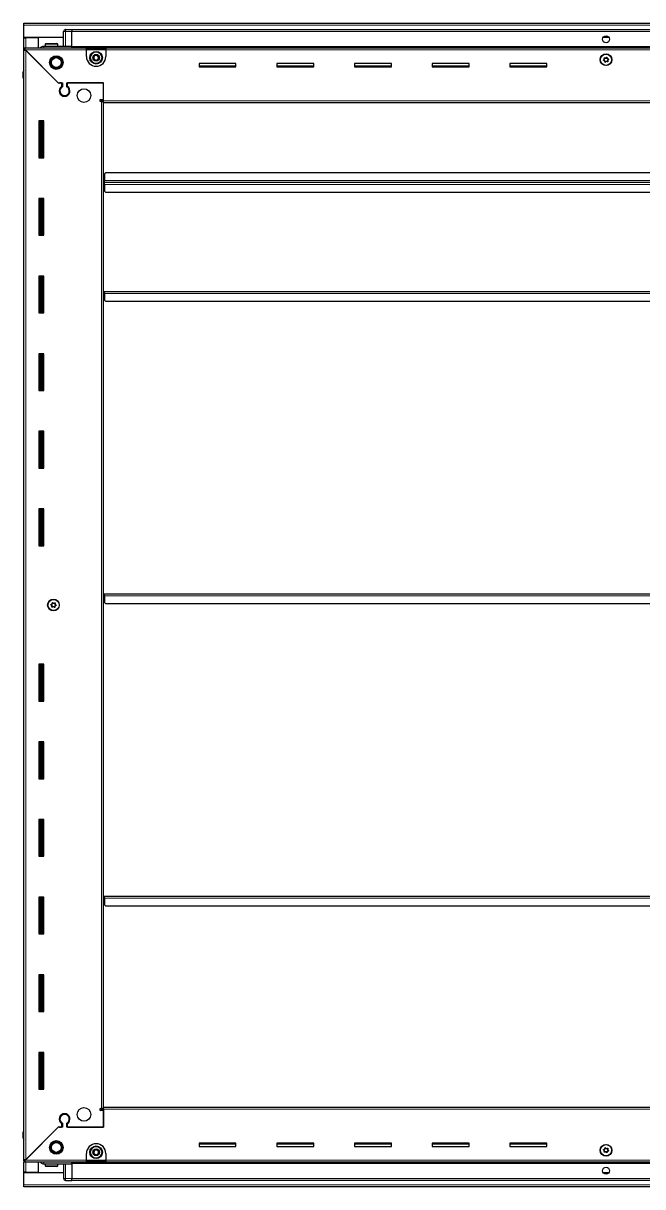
# Model space of a CAD drawing. Header units: millimetres. Extents: x 1315 to 5449, y -845 to 1973.
# Drawn here: x 4173 to 4811, y 577 to 1776 of the extents above; entities that cross this region are included whole.
import ezdxf

# ---------------------------------------------------------------- set-up
doc = ezdxf.new("R2010")
doc.units = ezdxf.units.MM

msp = doc.modelspace()

# ---------------------------------------------------------------- linework, layer by layer
at = {"color": 7, "linetype": 'Continuous', "lineweight": 25}
for p, q in [((4173.76, 1773.72), (4173.76, 1775.82)), ((4173.76, 1775.82), (5372.76, 1775.82)), ((4173.76, 1761.32), (4173.76, 1773.72)), ((4214.76, 1752.32), (4214.76, 1767.32)), ((4215.44, 1768.82), (4215.44, 1768.82)), ((4216.76, 1769.32), (4223.26, 1769.32)), ((4216.76, 1769.32), (4223.26, 1769.32)), ((4223.26, 1769.32), (4223.26, 1769.32)), ((4223.26, 1769.32), (4223.26, 1769.32)), ((4223.26, 1769.32), (4223.26, 1767.32)), ((5323.26, 1769.17), (4223.26, 1769.17)), ((4223.26, 1752.32), (4223.26, 1767.32)), ((4214.76, 1761.32), (4173.76, 1761.32)), ((4173.76, 1760.82), (4173.76, 1761.32)), ((4173.76, 1760.82), (4175.86, 1760.82)), ((4173.76, 1750.57), (4173.76, 1760.82)), ((4173.76, 1749.07), (4173.76, 1750.57)), ((4173.76, 1750.57), (4174.76, 1750.57)), ((4174.76, 1749.07), (4174.76, 1750.57)), ((4174.76, 1750.57), (4238.26, 1750.57)), ((4175.26, 1760.82), (4175.26, 1761.32)), ((4188.76, 1760.82), (4175.86, 1760.82)), ((4188.76, 1750.57), (4188.76, 1760.82)), ((4194.26, 1752.32), (4223.26, 1752.32)), ((4195.76, 1754.22), (4195.76, 1752.32)), ((4196.56, 1755.02), (4207.96, 1755.02)), ((4208.76, 1752.32), (4208.76, 1754.22)), ((4223.18, 1750.57), (4223.26, 1752.29)), ((4223.26, 1752.32), (4223.26, 1751.82)), ((4223.26, 1751.17), (5323.26, 1751.17)), ((4238.26, 1748.47), (4238.26, 1750.57)), ((4238.26, 1750.57), (4258.26, 1750.57)), ((4258.26, 1750.57), (5288.26, 1750.57)), ((4258.26, 1750.57), (4258.26, 1748.47)), ((4776.13, 1761.32), (4770.39, 1761.32)), ((4173.76, 1748.57), (4173.76, 1749.07)), ((4173.76, 1749.07), (4174.76, 1749.07)), ((4173.76, 604.07), (4173.76, 1748.57)), ((4175.26, 1748.57), (4173.76, 1748.57)), ((4175.36, 1748.47), (4209.26, 1714.57)), ((4209.96, 1713.87), (4175.86, 1747.97)), ((4238.26, 1749.07), (4258.26, 1749.07)), ((4238.26, 1741.57), (4238.26, 1748.47)), ((4258.26, 1748.47), (4258.26, 1741.57)), ((4392.26, 1734.32), (4354.26, 1734.32)), ((4354.26, 1734.32), (4354.26, 1730.82)), ((4392.26, 1731.57), (4354.26, 1731.57)), ((4354.26, 1730.82), (4392.26, 1730.82)), ((4392.26, 1730.82), (4392.26, 1734.32)), ((4472.26, 1734.32), (4434.26, 1734.32)), ((4434.26, 1734.32), (4434.26, 1730.82)), ((4472.26, 1731.57), (4434.26, 1731.57)), ((4434.26, 1730.82), (4472.26, 1730.82)), ((4472.26, 1730.82), (4472.26, 1734.32)), ((4552.26, 1734.32), (4514.26, 1734.32)), ((4514.26, 1734.32), (4514.26, 1730.82)), ((4552.26, 1731.57), (4514.26, 1731.57)), ((4514.26, 1730.82), (4552.26, 1730.82)), ((4552.26, 1730.82), (4552.26, 1734.32)), ((4632.26, 1734.32), (4594.26, 1734.32)), ((4594.26, 1734.32), (4594.26, 1730.82)), ((4632.26, 1731.57), (4594.26, 1731.57)), ((4594.26, 1730.82), (4632.26, 1730.82)), ((4632.26, 1730.82), (4632.26, 1734.32)), ((4712.26, 1734.32), (4674.26, 1734.32)), ((4674.26, 1734.32), (4674.26, 1730.82)), ((4712.26, 1731.57), (4674.26, 1731.57)), ((4674.26, 1730.82), (4712.26, 1730.82)), ((4712.26, 1730.82), (4712.26, 1734.32)), ((4173.26, 1725.82), (4173.26, 1719.32)), ((4173.26, 1719.32), (4173.26, 1725.82)), ((4173.26, 1719.32), (4173.26, 1719.32)), ((4173.76, 1719.32), (4173.26, 1719.32)), ((4173.41, 1719.32), (4173.41, 633.32)), ((4209.26, 1714.57), (4213.46, 1714.57)), ((4210.66, 1714.57), (4209.96, 1713.87)), ((4212.76, 1714.57), (4210.66, 1714.57)), ((4212.76, 1714.57), (4212.76, 1710.68)), ((4213.46, 1714.57), (4213.46, 1710.29)), ((4218.06, 1714.57), (4255.76, 1714.57)), ((4218.06, 1710.29), (4218.06, 1714.57)), ((4218.76, 1710.68), (4218.76, 1714.57)), ((4255.76, 1714.57), (4218.76, 1714.57)), ((4255.76, 1695.92), (4255.76, 1714.57)), ((4255.76, 1697.32), (4255.76, 1714.57)), ((4213.76, 1701.71), (4213.76, 1700.95)), ((4252.91, 1697.32), (4255.76, 1697.32)), ((4253.66, 1695.32), (4252.91, 1695.32)), ((4253.66, 1695.32), (4255.76, 1695.32)), ((4255.76, 1696.32), (4253.76, 1696.32)), ((4253.76, 1696.32), (4253.76, 1695.32)), ((4255.76, 1693.82), (4255.76, 1695.92)), ((5290.76, 1693.82), (4255.76, 1693.82)), ((4255.76, 658.82), (4255.76, 1693.82)), ((4194.26, 1675.32), (4189.26, 1675.32)), ((4189.26, 1675.32), (4189.26, 1637.32)), ((4191.41, 1637.32), (4191.41, 1675.32)), ((4193.2, 1637.32), (4193.2, 1675.32)), ((4193.24, 1637.32), (4193.24, 1675.32)), ((4194.26, 1637.32), (4194.26, 1675.32)), ((4189.26, 1637.32), (4194.26, 1637.32)), ((4257.76, 1621.82), (4256.76, 1620.82)), ((4256.76, 1620.82), (4256.76, 1613.92)), ((5288.76, 1621.82), (4257.76, 1621.82)), ((4256.51, 1611.82), (4255.76, 1611.82)), ((4256.76, 1614.67), (4256.51, 1614.67)), ((4256.51, 1614.67), (4256.51, 1611.82)), ((4256.51, 1611.82), (4256.51, 1608.97)), ((4256.51, 1608.97), (4256.76, 1608.97)), ((4256.76, 1611.82), (4256.76, 1613.92)), ((4256.76, 1609.72), (4256.76, 1611.82)), ((5289.76, 1611.82), (4256.76, 1611.82)), ((4256.76, 1609.72), (4256.76, 1602.82)), ((4194.26, 1595.32), (4189.26, 1595.32)), ((4189.26, 1595.32), (4189.26, 1557.32)), ((4191.41, 1557.32), (4191.41, 1595.32)), ((4193.2, 1557.32), (4193.2, 1595.32)), ((4193.24, 1557.32), (4193.24, 1595.32)), ((4194.26, 1557.32), (4194.26, 1595.32)), ((4256.76, 1602.82), (4257.76, 1601.82)), ((4257.76, 1601.82), (5288.76, 1601.82)), ((4189.26, 1557.32), (4194.26, 1557.32)), ((4194.26, 1515.32), (4189.26, 1515.32)), ((4189.26, 1515.32), (4189.26, 1477.32)), ((4191.41, 1477.32), (4191.41, 1515.32)), ((4193.2, 1477.32), (4193.2, 1515.32)), ((4193.24, 1477.32), (4193.24, 1515.32)), ((4194.26, 1477.32), (4194.26, 1515.32)), ((4255.76, 1499.32), (4256.51, 1499.32)), ((4256.51, 1499.32), (4256.51, 1496.47)), ((4256.76, 1497.22), (4256.76, 1499.32)), ((4256.76, 1499.32), (5289.76, 1499.32)), ((4256.51, 1496.47), (4256.76, 1496.47)), ((4256.76, 1497.22), (4256.76, 1490.32)), ((4256.76, 1490.32), (4257.76, 1489.32)), ((4257.76, 1489.32), (5288.76, 1489.32)), ((4189.26, 1477.32), (4194.26, 1477.32)), ((4194.26, 1435.32), (4189.26, 1435.32)), ((4189.26, 1435.32), (4189.26, 1397.32)), ((4191.41, 1397.32), (4191.41, 1435.32)), ((4193.2, 1397.32), (4193.2, 1435.32)), ((4193.24, 1397.32), (4193.24, 1435.32)), ((4194.26, 1397.32), (4194.26, 1435.32)), ((4189.26, 1397.32), (4194.26, 1397.32)), ((4194.26, 1355.32), (4189.26, 1355.32)), ((4189.26, 1355.32), (4189.26, 1317.32)), ((4191.41, 1317.32), (4191.41, 1355.32)), ((4193.2, 1317.32), (4193.2, 1355.32)), ((4193.24, 1317.32), (4193.24, 1355.32)), ((4194.26, 1317.32), (4194.26, 1355.32)), ((4189.26, 1317.32), (4194.26, 1317.32)), ((4194.26, 1275.32), (4189.26, 1275.32)), ((4189.26, 1275.32), (4189.26, 1237.32)), ((4191.41, 1237.32), (4191.41, 1275.32)), ((4193.2, 1237.32), (4193.2, 1275.32)), ((4193.24, 1237.32), (4193.24, 1275.32)), ((4194.26, 1237.32), (4194.26, 1275.32)), ((4189.26, 1237.32), (4194.26, 1237.32)), ((4255.76, 1187.82), (4256.51, 1187.82)), ((4256.51, 1187.82), (4256.51, 1184.97)), ((4256.76, 1185.72), (4256.76, 1187.82)), ((4256.76, 1187.82), (5289.76, 1187.82)), ((4256.51, 1184.97), (4256.76, 1184.97)), ((4256.76, 1185.72), (4256.76, 1178.82)), ((4256.76, 1178.82), (4257.76, 1177.82)), ((4257.76, 1177.82), (5288.76, 1177.82)), ((4194.26, 1115.32), (4189.26, 1115.32)), ((4189.26, 1115.32), (4189.26, 1077.32)), ((4191.41, 1077.32), (4191.41, 1115.32)), ((4193.2, 1077.32), (4193.2, 1115.32)), ((4193.24, 1077.32), (4193.24, 1115.32)), ((4194.26, 1077.32), (4194.26, 1115.32)), ((4189.26, 1077.32), (4194.26, 1077.32)), ((4194.26, 1035.32), (4189.26, 1035.32)), ((4189.26, 1035.32), (4189.26, 997.32)), ((4191.41, 997.32), (4191.41, 1035.32)), ((4193.2, 997.32), (4193.2, 1035.32)), ((4193.24, 997.32), (4193.24, 1035.32)), ((4194.26, 997.32), (4194.26, 1035.32)), ((4189.26, 997.32), (4194.26, 997.32)), ((4194.26, 955.32), (4189.26, 955.32)), ((4189.26, 955.32), (4189.26, 917.32)), ((4191.41, 917.32), (4191.41, 955.32)), ((4193.2, 917.32), (4193.2, 955.32)), ((4193.24, 917.32), (4193.24, 955.32)), ((4194.26, 917.32), (4194.26, 955.32)), ((4189.26, 917.32), (4194.26, 917.32)), ((4194.26, 875.32), (4189.26, 875.32)), ((4189.26, 875.32), (4189.26, 837.32)), ((4191.41, 837.32), (4191.41, 875.32)), ((4193.2, 837.32), (4193.2, 875.32)), ((4193.24, 837.32), (4193.24, 875.32)), ((4194.26, 837.32), (4194.26, 875.32)), ((4255.76, 876.32), (4256.51, 876.32)), ((4256.51, 876.32), (4256.51, 873.47)), ((4256.76, 876.32), (5289.76, 876.32)), ((4256.76, 874.22), (4256.76, 876.32)), ((4256.51, 873.47), (4256.76, 873.47)), ((4256.76, 874.22), (4256.76, 867.32)), ((4256.76, 867.32), (4257.76, 866.32)), ((4257.76, 866.32), (5288.76, 866.32)), ((4189.26, 837.32), (4194.26, 837.32)), ((4194.26, 795.32), (4189.26, 795.32)), ((4189.26, 795.32), (4189.26, 757.32)), ((4191.41, 757.32), (4191.41, 795.32)), ((4193.2, 757.32), (4193.2, 795.32)), ((4193.24, 757.32), (4193.24, 795.32)), ((4194.26, 757.32), (4194.26, 795.32)), ((4189.26, 757.32), (4194.26, 757.32)), ((4194.26, 715.32), (4189.26, 715.32)), ((4189.26, 715.32), (4189.26, 677.32)), ((4191.41, 677.32), (4191.41, 715.32)), ((4193.2, 677.32), (4193.2, 715.32)), ((4193.24, 677.32), (4193.24, 715.32)), ((4194.26, 677.32), (4194.26, 715.32)), ((4189.26, 677.32), (4194.26, 677.32)), ((4213.76, 651.7), (4213.76, 650.94)), ((4252.91, 657.32), (4253.66, 657.32)), ((4255.76, 655.32), (4252.91, 655.32)), ((4255.76, 657.32), (4253.66, 657.32)), ((4253.76, 657.32), (4253.76, 656.32)), ((4253.76, 656.32), (4255.76, 656.32)), ((4255.76, 656.72), (4255.76, 658.82)), ((4255.76, 658.82), (5290.76, 658.82)), ((4255.76, 656.72), (4255.76, 638.07)), ((4255.76, 638.07), (4255.76, 655.32)), ((4209.26, 638.07), (4175.36, 604.17)), ((4175.86, 604.67), (4209.96, 638.77)), ((4213.46, 638.07), (4209.26, 638.07)), ((4209.96, 638.77), (4210.66, 638.07)), ((4210.66, 638.07), (4212.76, 638.07)), ((4212.76, 641.96), (4212.76, 638.07)), ((4213.46, 642.36), (4213.46, 638.07)), ((4218.06, 638.07), (4218.06, 642.36)), ((4255.76, 638.07), (4218.06, 638.07)), ((4218.76, 638.07), (4218.76, 641.96)), ((4218.76, 638.07), (4255.76, 638.07)), ((4173.26, 633.32), (4173.26, 633.32)), ((4173.26, 626.82), (4173.26, 633.32)), ((4173.26, 633.32), (4173.26, 633.32)), ((4173.26, 633.32), (4173.26, 626.82)), ((4173.76, 633.32), (4173.26, 633.32)), ((4173.76, 625.5), (4173.76, 625.5)), ((4392.26, 621.82), (4354.26, 621.82)), ((4354.26, 621.82), (4354.26, 618.32)), ((4354.26, 621.07), (4392.26, 621.07)), ((4354.26, 618.32), (4392.26, 618.32)), ((4392.26, 618.32), (4392.26, 621.82)), ((4472.26, 621.82), (4434.26, 621.82)), ((4434.26, 621.82), (4434.26, 618.32)), ((4434.26, 621.07), (4472.26, 621.07)), ((4434.26, 618.32), (4472.26, 618.32)), ((4472.26, 618.32), (4472.26, 621.82)), ((4552.26, 621.82), (4514.26, 621.82)), ((4514.26, 621.82), (4514.26, 618.32)), ((4514.26, 621.07), (4552.26, 621.07)), ((4514.26, 618.32), (4552.26, 618.32)), ((4552.26, 618.32), (4552.26, 621.82)), ((4632.26, 621.82), (4594.26, 621.82)), ((4594.26, 621.82), (4594.26, 618.32)), ((4594.26, 621.07), (4632.26, 621.07)), ((4594.26, 618.32), (4632.26, 618.32)), ((4632.26, 618.32), (4632.26, 621.82)), ((4712.26, 621.82), (4674.26, 621.82)), ((4674.26, 621.82), (4674.26, 618.32)), ((4674.26, 621.07), (4712.26, 621.07)), ((4674.26, 618.32), (4712.26, 618.32)), ((4712.26, 618.32), (4712.26, 621.82)), ((4173.76, 603.57), (4173.76, 604.07)), ((4175.26, 604.07), (4173.76, 604.07)), ((4173.76, 603.57), (4173.76, 602.07)), ((4174.76, 603.57), (4173.76, 603.57)), ((4173.76, 591.82), (4173.76, 602.07)), ((4174.76, 602.07), (4173.76, 602.07)), ((4174.76, 603.57), (4174.76, 602.07)), ((4238.26, 602.07), (4174.76, 602.07)), ((4188.76, 591.82), (4188.76, 602.07)), ((4194.26, 600.32), (4223.26, 600.32)), ((4195.76, 600.32), (4195.76, 598.42)), ((4208.76, 598.42), (4208.76, 600.32)), ((4214.76, 600.32), (4214.76, 585.32)), ((4223.26, 600.36), (4223.18, 602.07)), ((5323.26, 601.47), (4223.26, 601.47)), ((4223.26, 600.32), (4223.26, 600.82)), ((4223.26, 600.32), (4223.26, 585.32)), ((4238.26, 604.17), (4238.26, 611.07)), ((4238.26, 602.07), (4238.26, 604.17)), ((4258.26, 603.57), (4238.26, 603.57)), ((4258.26, 602.07), (4238.26, 602.07)), ((4258.26, 611.07), (4258.26, 604.17)), ((4258.26, 604.17), (4258.26, 602.07)), ((5288.26, 602.07), (4258.26, 602.07)), ((4175.86, 591.82), (4173.76, 591.82)), ((4173.76, 591.32), (4173.76, 591.82)), ((4173.76, 578.92), (4173.76, 591.32)), ((4173.76, 591.32), (4214.76, 591.32)), ((4175.26, 591.32), (4175.26, 591.82)), ((4175.86, 591.82), (4188.76, 591.82)), ((4200.33, 597.62), (4196.56, 597.62)), ((4207.96, 597.62), (4200.33, 597.62)), ((4770.39, 591.32), (4776.13, 591.32)), ((4173.76, 576.82), (4173.76, 578.92)), ((5372.76, 576.82), (4173.76, 576.82)), ((4214.76, 585.32), (4214.76, 585.32)), ((4216.76, 583.32), (4223.26, 583.32)), ((4216.76, 583.32), (4223.26, 583.32)), ((4223.26, 583.32), (4223.26, 585.32)), ((4223.26, 583.47), (5323.26, 583.47)), ((4223.26, 583.32), (4223.26, 583.32))]:
    msp.add_line(p, q, dxfattribs=at)
at = {"color": 8, "linetype": 'Continuous', "lineweight": 18}
for p, q in [((5372.76, 1773.72), (4173.76, 1773.72)), ((4214.76, 1767.32), (4216.76, 1767.32)), ((4216.76, 1769.32), (4216.76, 1767.32)), ((4216.76, 1767.32), (4216.76, 1752.32)), ((4223.26, 1767.32), (4216.76, 1767.32)), ((5323.26, 1767.17), (4223.26, 1767.17)), ((4175.86, 1760.82), (4175.86, 1761.32)), ((4175.86, 1750.57), (4175.86, 1760.82)), ((4195.76, 1754.22), (4208.76, 1754.22)), ((5323.26, 1751.82), (4223.26, 1751.82)), ((5323.26, 1750.59), (4223.26, 1750.59)), ((4238.26, 1748.47), (4175.36, 1748.47)), ((4175.86, 1747.97), (4175.86, 604.67)), ((4238.26, 1748.47), (4258.26, 1748.47)), ((5288.26, 1748.47), (4258.26, 1748.47)), ((4173.76, 1725.82), (4173.26, 1725.82)), ((4253.66, 657.32), (4253.66, 1695.32)), ((4255.76, 1695.92), (5290.76, 1695.92)), ((4190.76, 1675.32), (4190.76, 1637.32)), ((4191.99, 1675.32), (4191.99, 1637.32)), ((5289.76, 1613.92), (4256.76, 1613.92)), ((4256.76, 1609.72), (5289.76, 1609.72)), ((4190.76, 1595.32), (4190.76, 1557.32)), ((4191.99, 1595.32), (4191.99, 1557.32)), ((4190.76, 1515.32), (4190.76, 1477.32)), ((4191.99, 1515.32), (4191.99, 1477.32)), ((4256.76, 1497.22), (5289.76, 1497.22)), ((4190.76, 1435.32), (4190.76, 1397.32)), ((4191.99, 1435.32), (4191.99, 1397.32)), ((4190.76, 1355.32), (4190.76, 1317.32)), ((4191.99, 1355.32), (4191.99, 1317.32)), ((4190.76, 1275.32), (4190.76, 1237.32)), ((4191.99, 1275.32), (4191.99, 1237.32)), ((4256.76, 1185.72), (5289.76, 1185.72)), ((4190.76, 1115.32), (4190.76, 1077.32)), ((4191.99, 1115.32), (4191.99, 1077.32)), ((4190.76, 1035.32), (4190.76, 997.32)), ((4191.99, 1035.32), (4191.99, 997.32)), ((4190.76, 955.32), (4190.76, 917.32)), ((4191.99, 955.32), (4191.99, 917.32)), ((4190.76, 875.32), (4190.76, 837.32)), ((4191.99, 875.32), (4191.99, 837.32)), ((4256.76, 874.22), (5289.76, 874.22)), ((4190.76, 795.32), (4190.76, 757.32)), ((4191.99, 795.32), (4191.99, 757.32)), ((4190.76, 715.32), (4190.76, 677.32)), ((4191.99, 715.32), (4191.99, 677.32)), ((5290.76, 656.72), (4255.76, 656.72)), ((4173.76, 626.82), (4173.26, 626.82)), ((4175.36, 604.17), (4238.26, 604.17)), ((4175.86, 591.82), (4175.86, 602.07)), ((4216.76, 585.32), (4216.76, 600.32)), ((4223.26, 602.06), (5323.26, 602.06)), ((4223.26, 600.82), (5323.26, 600.82)), ((4258.26, 604.17), (4238.26, 604.17)), ((4258.26, 604.17), (5288.26, 604.17)), ((4175.86, 591.32), (4175.86, 591.82)), ((4200.06, 598.42), (4195.76, 598.42)), ((4208.76, 598.42), (4200.06, 598.42)), ((5372.76, 578.92), (4173.76, 578.92)), ((4214.76, 585.32), (4216.76, 585.32)), ((4223.26, 585.32), (4216.76, 585.32)), ((4216.76, 583.32), (4216.76, 585.32)), ((4223.26, 585.47), (5323.26, 585.47))]:
    msp.add_line(p, q, dxfattribs=at)
at = {"color": 7, "linetype": 'Continuous', "lineweight": 25}
for centre, radius in [((4773.26, 1759.32), 3.5), ((4207.26, 1735.32), 7), ((4207.26, 1735.32), 6.02), ((4207.26, 1735.32), 5.1), ((4248.26, 1740.32), 6.5), ((4248.26, 1740.32), 3.46), ((4773.26, 1738.32), 6), ((4773.26, 1738.17), 5.78), ((4773.26, 1738.17), 1.85), ((4235.76, 1701.32), 7), ((4204.26, 1176.32), 6), ((4204.41, 1176.32), 5.79), ((4204.41, 1176.32), 1.85), ((4235.76, 651.32), 7), ((4207.26, 617.32), 7), ((4207.26, 617.32), 6.03), ((4207.26, 617.32), 5.1), ((4248.26, 612.32), 6.5), ((4248.26, 612.32), 3.46), ((4773.26, 614.32), 6), ((4773.26, 614.47), 5.79), ((4773.26, 614.47), 1.85), ((4773.26, 593.32), 3.5)]:
    msp.add_circle(centre, radius, dxfattribs=at)
at = {"color": 8, "linetype": 'Continuous', "lineweight": 18}
for centre in [(4248.26, 1740.32), (4248.26, 612.32)]:
    msp.add_circle(centre, 5.7, dxfattribs=at)
at = {"color": 7, "linetype": 'Continuous', "lineweight": 25}
for centre, radius, start, end in [((4216.76, 1767.32), 2, 90, 180), ((4216.76, 1767.32), 2, 123.94202, 131.40962), ((4216.76, 1767.32), 2, 90, 108.58003), ((4196.56, 1754.22), 0.8, 90, 180), ((4207.96, 1754.22), 0.8, 0, 90), ((4214.56, 1752.52), 0.2, 270, 0), ((4248.26, 1741.57), 10, 180, 270), ((4248.26, 1740.32), 2.5, 134.01559, 194.01559), ((4248.26, 1740.32), 2.5, 194.01559, 254.01559), ((4248.26, 1740.32), 2.5, 74.01559, 134.01559), ((4248.26, 1741.57), 10, 270, 0), ((4248.26, 1740.32), 2.5, 14.01559, 74.01559), ((4248.26, 1740.32), 2.5, 314.01559, 14.01559), ((4175.26, 1725.82), 2, 138.59038, 180), ((4248.26, 1740.32), 2.5, 254.01559, 314.01559), ((4215.76, 1706.07), 5.5, 123.05573, 56.94427), ((4215.76, 1706.07), 4.8, 118.63099, 61.36901), ((4252.91, 1696.32), 1, 90, 270), ((4215.76, 646.57), 5.5, 303.05573, 236.94427), ((4215.76, 646.57), 4.8, 298.63099, 241.36901), ((4252.91, 656.32), 1, 90, 270), ((4175.26, 626.82), 2, 180, 221.39416), ((4248.26, 611.07), 10, 90, 180), ((4248.26, 612.32), 2.5, 127.47401, 187.47401), ((4248.26, 612.32), 2.5, 187.47401, 247.47401), ((4248.26, 612.32), 2.5, 67.47401, 127.47401), ((4248.26, 611.07), 10, 0, 90), ((4248.26, 612.32), 2.5, 7.47401, 67.47401), ((4248.26, 612.32), 2.5, 307.47401, 7.47401), ((4214.56, 600.12), 0.2, 0, 90), ((4248.26, 612.32), 2.5, 247.47401, 307.47401), ((4196.56, 598.42), 0.8, 180, 270), ((4207.96, 598.42), 0.8, 270, 0), ((4216.76, 585.32), 2, 180, 270), ((4216.76, 585.32), 2, 180, 270)]:
    msp.add_arc(centre, radius, start, end, dxfattribs=at)
for points, knots in [([(4175.36, 1748.47), (4175.31, 1748.73), (4175.22, 1749.22), (4175.09, 1749.86), (4174.96, 1750.33), (4174.85, 1750.55), (4174.78, 1750.57), (4174.76, 1750.57)], [0, 0, 0, 0, 0.2302553, 0.4485219, 0.6667858, 0.8850496, 1, 1, 1, 1]), ([(4191.04, 1750.57), (4191.16, 1750.77), (4191.55, 1751.42), (4192.7, 1752.13), (4193.74, 1752.26), (4194.26, 1752.32)], [0, 0, 0, 0, 0.1822499, 0.5911249, 1, 1, 1, 1]), ([(4223.26, 1752.32), (4223.26, 1752.29), (4223.26, 1752.21), (4223.26, 1751.59), (4223.26, 1751.01), (4223.26, 1750.62), (4223.26, 1750.59)], [0, 0, 0, 0, 0.3242788, 0.6485576, 0.9728365, 1, 1, 1, 1]), ([(4173.76, 1748.57), (4173.78, 1748.53), (4173.84, 1748.44), (4174.23, 1748.3), (4174.79, 1748.17), (4175.37, 1748.06), (4175.73, 1748), (4175.86, 1747.97)], [0, 0, 0, 0, 0.2302553, 0.4485219, 0.6667858, 0.8850496, 1, 1, 1, 1]), ([(4245.48, 1741.12), (4245.85, 1741.48), (4246.55, 1742.15), (4247.24, 1742.81), (4247.56, 1743.12)], [0, 0, 0, 0, 0.5346859, 1, 1, 1, 1]), ([(4246.18, 1738.32), (4246.1, 1738.65), (4245.9, 1739.45), (4245.66, 1740.42), (4245.51, 1741), (4245.48, 1741.12)], [0, 0, 0, 0, 0.3629006, 0.8668753, 1, 1, 1, 1]), ([(4247.56, 1743.12), (4248.05, 1742.98), (4248.98, 1742.72), (4249.9, 1742.45), (4250.33, 1742.33)], [0, 0, 0, 0, 0.5346859, 1, 1, 1, 1]), ([(4251.03, 1739.53), (4250.66, 1739.17), (4249.97, 1738.5), (4249.28, 1737.83), (4248.96, 1737.52)], [0, 0, 0, 0, 0.5346859, 1, 1, 1, 1]), ([(4250.33, 1742.33), (4250.36, 1742.21), (4250.51, 1741.63), (4250.75, 1740.66), (4250.95, 1739.86), (4251.03, 1739.53)], [0, 0, 0, 0, 0.1331247, 0.6370994, 1, 1, 1, 1]), ([(4771.37, 1740.24), (4771.37, 1740.23), (4771.35, 1740.21), (4771.34, 1740.15), (4771.35, 1740.01), (4771.45, 1739.64), (4771.59, 1739.11), (4771.42, 1738.5), (4771.06, 1738.13), (4770.76, 1737.88), (4770.58, 1737.72), (4770.53, 1737.64), (4770.52, 1737.6), (4770.52, 1737.57), (4770.54, 1737.54), (4770.59, 1737.49), (4770.84, 1737.39), (4771.31, 1737.29), (4771.94, 1736.98), (4772.2, 1736.31), (4772.26, 1735.84), (4772.33, 1735.58), (4772.37, 1735.53), (4772.4, 1735.51), (4772.43, 1735.5), (4772.46, 1735.51), (4772.5, 1735.52), (4772.57, 1735.57), (4772.74, 1735.72), (4773.01, 1735.99), (4773.41, 1736.31), (4774.04, 1736.42), (4774.55, 1736.23), (4774.91, 1736.1), (4775.06, 1736.07), (4775.12, 1736.09), (4775.15, 1736.1), (4775.17, 1736.13), (4775.18, 1736.19), (4775.17, 1736.34), (4775.07, 1736.71), (4774.93, 1737.23), (4775.1, 1737.84), (4775.46, 1738.21), (4775.76, 1738.46), (4775.93, 1738.63), (4775.99, 1738.71), (4776, 1738.75), (4775.99, 1738.78), (4775.98, 1738.81), (4775.92, 1738.85), (4775.67, 1738.95), (4775.21, 1739.06), (4774.57, 1739.37), (4774.32, 1740.03), (4774.26, 1740.51), (4774.19, 1740.76), (4774.14, 1740.82), (4774.12, 1740.84), (4774.09, 1740.85), (4774.05, 1740.84), (4774.01, 1740.82), (4773.94, 1740.78), (4773.77, 1740.63), (4773.51, 1740.36), (4773.1, 1740.04), (4772.48, 1739.93), (4771.97, 1740.11), (4771.6, 1740.25), (4771.46, 1740.27), (4771.4, 1740.26), (4771.38, 1740.25), (4771.37, 1740.24)], [0, 0, 0, 0, 0.0020087, 0.00442, 0.0093647, 0.0255282, 0.0677053, 0.0957862, 0.1246456, 0.1503415, 0.1605194, 0.1633943, 0.1656965, 0.1672448, 0.1688741, 0.1707699, 0.1786058, 0.2119941, 0.2499945, 0.2879948, 0.3213831, 0.329219, 0.3311148, 0.3327441, 0.3342924, 0.3362166, 0.3385353, 0.3413178, 0.349662, 0.3753578, 0.4042173, 0.4322982, 0.4744753, 0.4906388, 0.4966691, 0.49844, 0.5, 0.5020087, 0.50442, 0.5093647, 0.5255282, 0.5677053, 0.5957862, 0.6246456, 0.6503415, 0.6605194, 0.6633943, 0.6656965, 0.6672448, 0.6688741, 0.6707699, 0.6786058, 0.7119941, 0.7499945, 0.7879948, 0.8213831, 0.829219, 0.8311148, 0.8327441, 0.8342924, 0.8362166, 0.8385353, 0.8413178, 0.849662, 0.8753578, 0.9042173, 0.9322982, 0.9744753, 0.9906388, 0.9966691, 0.99844, 1, 1, 1, 1]), ([(4248.96, 1737.52), (4248.46, 1737.66), (4247.53, 1737.93), (4246.61, 1738.19), (4246.18, 1738.32)], [0, 0, 0, 0, 0.5346859, 1, 1, 1, 1]), ([(4206.04, 1178.6), (4206.03, 1178.6), (4206.01, 1178.61), (4205.95, 1178.61), (4205.81, 1178.57), (4205.47, 1178.4), (4204.98, 1178.15), (4204.35, 1178.19), (4203.91, 1178.47), (4203.61, 1178.71), (4203.41, 1178.85), (4203.32, 1178.88), (4203.28, 1178.89), (4203.25, 1178.87), (4203.23, 1178.85), (4203.19, 1178.79), (4203.15, 1178.53), (4203.14, 1178.05), (4202.97, 1177.36), (4202.37, 1176.98), (4201.92, 1176.82), (4201.68, 1176.7), (4201.64, 1176.64), (4201.62, 1176.61), (4201.62, 1176.58), (4201.63, 1176.55), (4201.66, 1176.51), (4201.72, 1176.46), (4201.9, 1176.32), (4202.22, 1176.11), (4202.62, 1175.79), (4202.85, 1175.2), (4202.78, 1174.66), (4202.72, 1174.28), (4202.73, 1174.13), (4202.75, 1174.07), (4202.77, 1174.05), (4202.81, 1174.03), (4202.87, 1174.04), (4203.01, 1174.08), (4203.35, 1174.25), (4203.83, 1174.49), (4204.47, 1174.46), (4204.9, 1174.18), (4205.21, 1173.94), (4205.41, 1173.8), (4205.49, 1173.77), (4205.54, 1173.76), (4205.57, 1173.77), (4205.59, 1173.8), (4205.63, 1173.86), (4205.67, 1174.12), (4205.67, 1174.6), (4205.85, 1175.29), (4206.45, 1175.67), (4206.9, 1175.82), (4207.13, 1175.95), (4207.18, 1176), (4207.19, 1176.03), (4207.2, 1176.06), (4207.18, 1176.1), (4207.16, 1176.13), (4207.1, 1176.19), (4206.92, 1176.33), (4206.6, 1176.53), (4206.2, 1176.86), (4205.96, 1177.45), (4206.04, 1177.98), (4206.09, 1178.37), (4206.09, 1178.52), (4206.07, 1178.57), (4206.05, 1178.59), (4206.04, 1178.6)], [0, 0, 0, 0, 0.0020087, 0.00442, 0.0093647, 0.0255282, 0.0677053, 0.0957862, 0.1246456, 0.1503415, 0.1605194, 0.1633943, 0.1656965, 0.1672448, 0.1688741, 0.1707699, 0.1786058, 0.2119941, 0.2499945, 0.2879948, 0.3213831, 0.329219, 0.3311148, 0.3327441, 0.3342924, 0.3362166, 0.3385353, 0.3413178, 0.349662, 0.3753578, 0.4042173, 0.4322982, 0.4744753, 0.4906388, 0.4966691, 0.49844, 0.5, 0.5020087, 0.50442, 0.5093647, 0.5255282, 0.5677053, 0.5957862, 0.6246456, 0.6503415, 0.6605194, 0.6633943, 0.6656965, 0.6672448, 0.6688741, 0.6707699, 0.6786058, 0.7119941, 0.7499945, 0.7879948, 0.8213831, 0.829219, 0.8311148, 0.8327441, 0.8342924, 0.8362166, 0.8385353, 0.8413178, 0.849662, 0.8753578, 0.9042173, 0.9322982, 0.9744753, 0.9906388, 0.9966691, 0.99844, 1, 1, 1, 1]), ([(4245.59, 613.43), (4245.69, 613.51), (4246.17, 613.87), (4246.96, 614.48), (4247.61, 614.98), (4247.88, 615.19)], [0, 0, 0, 0, 0.1331247, 0.6370994, 1, 1, 1, 1]), ([(4245.97, 610.57), (4245.9, 611.08), (4245.77, 612.03), (4245.65, 612.99), (4245.59, 613.43)], [0, 0, 0, 0, 0.5346859, 1, 1, 1, 1]), ([(4247.88, 615.19), (4248.36, 614.99), (4249.25, 614.62), (4250.14, 614.25), (4250.55, 614.08)], [0, 0, 0, 0, 0.5346859, 1, 1, 1, 1]), ([(4250.55, 614.08), (4250.62, 613.57), (4250.74, 612.61), (4250.87, 611.66), (4250.92, 611.22)], [0, 0, 0, 0, 0.5346859, 1, 1, 1, 1]), ([(4771.37, 612.4), (4771.38, 612.4), (4771.41, 612.38), (4771.47, 612.38), (4771.61, 612.4), (4771.97, 612.54), (4772.48, 612.72), (4773.1, 612.61), (4773.51, 612.29), (4773.78, 612.01), (4773.96, 611.85), (4774.04, 611.81), (4774.09, 611.8), (4774.12, 611.81), (4774.14, 611.83), (4774.19, 611.88), (4774.26, 612.14), (4774.32, 612.61), (4774.57, 613.28), (4775.21, 613.59), (4775.67, 613.69), (4775.92, 613.79), (4775.98, 613.84), (4775.99, 613.87), (4776, 613.9), (4775.99, 613.93), (4775.97, 613.97), (4775.92, 614.04), (4775.75, 614.19), (4775.46, 614.43), (4775.1, 614.8), (4774.93, 615.41), (4775.07, 615.94), (4775.17, 616.32), (4775.18, 616.47), (4775.16, 616.52), (4775.14, 616.55), (4775.11, 616.56), (4775.05, 616.57), (4774.91, 616.54), (4774.55, 616.41), (4774.04, 616.23), (4773.41, 616.34), (4773.01, 616.66), (4772.73, 616.94), (4772.56, 617.09), (4772.47, 617.14), (4772.43, 617.15), (4772.4, 617.14), (4772.37, 617.12), (4772.33, 617.06), (4772.26, 616.81), (4772.2, 616.33), (4771.94, 615.67), (4771.31, 615.36), (4770.84, 615.25), (4770.59, 615.15), (4770.54, 615.11), (4770.52, 615.08), (4770.52, 615.05), (4770.53, 615.01), (4770.55, 614.98), (4770.6, 614.91), (4770.77, 614.76), (4771.06, 614.52), (4771.42, 614.14), (4771.59, 613.53), (4771.45, 613.01), (4771.35, 612.63), (4771.34, 612.48), (4771.35, 612.43), (4771.37, 612.41), (4771.37, 612.4)], [0, 0, 0, 0, 0.0020087, 0.00442, 0.0093647, 0.0255282, 0.0677053, 0.0957862, 0.1246456, 0.1503415, 0.1605194, 0.1633943, 0.1656965, 0.1672448, 0.1688741, 0.1707699, 0.1786058, 0.2119941, 0.2499945, 0.2879948, 0.3213831, 0.329219, 0.3311148, 0.3327441, 0.3342924, 0.3362166, 0.3385353, 0.3413178, 0.349662, 0.3753578, 0.4042173, 0.4322982, 0.4744753, 0.4906388, 0.4966691, 0.49844, 0.5, 0.5020087, 0.50442, 0.5093647, 0.5255282, 0.5677053, 0.5957862, 0.6246456, 0.6503415, 0.6605194, 0.6633943, 0.6656965, 0.6672448, 0.6688741, 0.6707699, 0.6786058, 0.7119941, 0.7499945, 0.7879948, 0.8213831, 0.829219, 0.8311148, 0.8327441, 0.8342924, 0.8362166, 0.8385353, 0.8413178, 0.849662, 0.8753578, 0.9042173, 0.9322982, 0.9744753, 0.9906388, 0.9966691, 0.99844, 1, 1, 1, 1]), ([(4175.86, 604.67), (4175.6, 604.63), (4175.11, 604.54), (4174.47, 604.4), (4174, 604.27), (4173.78, 604.16), (4173.76, 604.1), (4173.76, 604.07)], [0, 0, 0, 0, 0.2302553, 0.4485219, 0.6667858, 0.8850496, 1, 1, 1, 1]), ([(4174.76, 602.07), (4174.8, 602.1), (4174.89, 602.15), (4175.03, 602.55), (4175.16, 603.1), (4175.27, 603.68), (4175.34, 604.05), (4175.36, 604.17)], [0, 0, 0, 0, 0.2302553, 0.4485219, 0.6667858, 0.8850496, 1, 1, 1, 1]), ([(4191.04, 602.07), (4191.16, 601.87), (4191.55, 601.22), (4192.7, 600.51), (4193.74, 600.39), (4194.26, 600.32)], [0, 0, 0, 0, 0.1822499, 0.5911249, 1, 1, 1, 1]), ([(4223.26, 600.32), (4223.26, 600.36), (4223.26, 600.44), (4223.26, 601.05), (4223.26, 601.63), (4223.26, 602.03), (4223.26, 602.06)], [0, 0, 0, 0, 0.3242788, 0.6485576, 0.9728365, 1, 1, 1, 1]), ([(4248.63, 609.46), (4248.16, 609.66), (4247.27, 610.03), (4246.38, 610.4), (4245.97, 610.57)], [0, 0, 0, 0, 0.53468586, 1, 1, 1, 1]), ([(4250.92, 611.22), (4250.65, 611.01), (4250, 610.51), (4249.21, 609.9), (4248.73, 609.54), (4248.63, 609.46)], [0, 0, 0, 0, 0.3629006, 0.8668753, 1, 1, 1, 1])]:
    msp.add_open_spline(points, degree=3, knots=knots, dxfattribs=at)
at = {"color": 8, "linetype": 'Continuous', "lineweight": 18}
for points, knots in [([(4194.26, 1752.32), (4194.26, 1752.28), (4194.26, 1752.2), (4194.26, 1751.77), (4194.26, 1751.31), (4194.26, 1750.9), (4194.26, 1750.63), (4194.26, 1750.57)], [0, 0, 0, 0, 0.3597529, 0.5534142, 0.7511852, 0.9489563, 1, 1, 1, 1]), ([(4194.26, 600.32), (4194.26, 600.37), (4194.26, 600.44), (4194.26, 600.88), (4194.26, 601.33), (4194.26, 601.75), (4194.26, 602.02), (4194.26, 602.07)], [0, 0, 0, 0, 0.35975288, 0.55341416, 0.75118521, 0.94895626, 1, 1, 1, 1])]:
    msp.add_open_spline(points, degree=3, knots=knots, dxfattribs=at)
at = {"color": 7, "linetype": 'Continuous', "lineweight": 25}
for points in [[(4175.36, 1748.47), (4175.31, 1748.55), (4175.21, 1748.71), (4175.06, 1748.91), (4174.91, 1749.05), (4174.81, 1749.06), (4174.76, 1749.07)], [(4175.26, 1748.57), (4175.27, 1748.52), (4175.29, 1748.42), (4175.42, 1748.27), (4175.62, 1748.12), (4175.78, 1748.02), (4175.86, 1747.97)], [(4174.76, 603.57), (4174.81, 603.58), (4174.91, 603.6), (4175.06, 603.74), (4175.21, 603.94), (4175.31, 604.09), (4175.36, 604.17)], [(4175.86, 604.67), (4175.78, 604.62), (4175.62, 604.52), (4175.42, 604.37), (4175.29, 604.22), (4175.27, 604.12), (4175.26, 604.07)]]:
    msp.add_open_spline(points, degree=3, dxfattribs=at)

doc.saveas('drawing.dxf')
